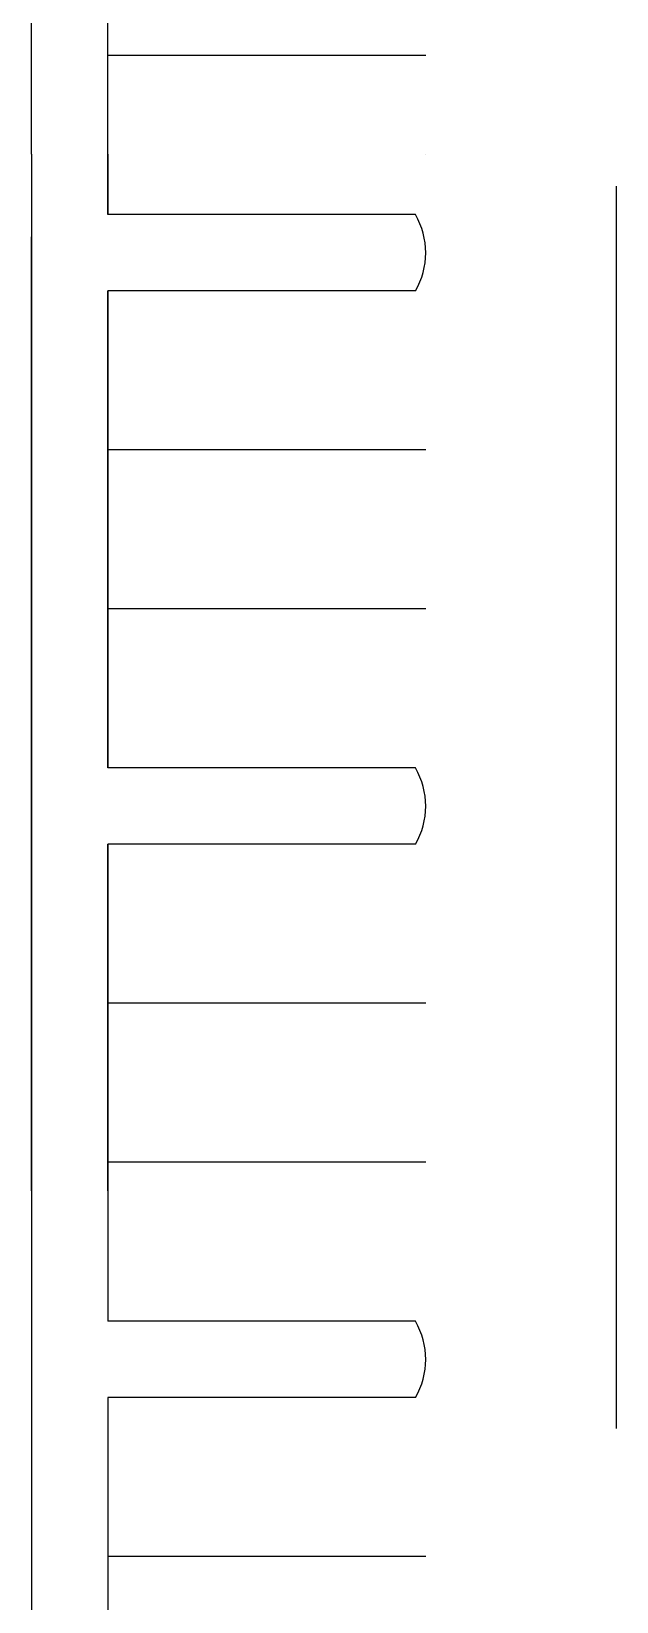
# Model space of a CAD drawing. Header units: millimetres. Extents: x 2508 to 2607, y 837 to 997.
# Drawn here: x 2512.52 to 2521.72, y 946.24 to 970.93 of the extents above; entities that cross this region are included whole.
import ezdxf

# ---------------------------------------------------------------- set-up
doc = ezdxf.new("R2010")
doc.units = ezdxf.units.MM

msp = doc.modelspace()

# ---------------------------------------------------------------- linework, layer by layer
for p, q in [((2512.518, 969), (2512.518, 971.5)), ((2513.718, 969), (2513.718, 971.5)), ((2518.719, 970.55), (2513.719, 970.55)), ((2512.519, 969), (2512.519, 961.5)), ((2513.719, 968.05), (2513.719, 969)), ((2513.719, 969), (2513.719, 968.05)), ((2518.719, 969), (2518.719, 969)), ((2521.719, 948.962), (2521.719, 968.5)), ((2518.555, 968.05), (2513.719, 968.05)), ((2512.519, 952.7), (2512.519, 967.7)), ((2513.719, 966.5), (2513.719, 966.85)), ((2513.719, 966.85), (2513.719, 961.5)), ((2513.719, 959.35), (2513.719, 966.85)), ((2518.555, 966.85), (2513.719, 966.85)), ((2518.719, 964.35), (2513.719, 964.35)), ((2513.719, 961.5), (2513.719, 964)), ((2518.719, 961.85), (2513.719, 961.85)), ((2512.519, 961.5), (2512.519, 951.5)), ((2513.719, 961.5), (2513.719, 959.35)), ((2513.719, 959.35), (2513.719, 960.2)), ((2518.555, 959.35), (2513.719, 959.35)), ((2513.719, 958.15), (2513.719, 951.5)), ((2513.719, 952.7), (2513.719, 958.15)), ((2513.719, 952.7), (2513.719, 958.15)), ((2518.555, 958.15), (2513.719, 958.15)), ((2518.719, 955.65), (2513.719, 955.65)), ((2518.719, 953.15), (2513.719, 953.15)), ((2512.519, 951.5), (2512.519, 949)), ((2513.719, 951.5), (2513.719, 950.65)), ((2518.555, 950.65), (2513.719, 950.65)), ((2513.719, 949.45), (2513.719, 949)), ((2518.555, 949.45), (2513.719, 949.45)), ((2512.519, 949), (2512.519, 944)), ((2513.719, 949), (2513.719, 944.45)), ((2518.719, 946.95), (2513.719, 946.95))]:
    msp.add_line(p, q)
for centre in [(2517.539, 967.45), (2517.539, 958.75), (2517.539, 950.05)]:
    msp.add_arc(centre, 1.18, 329.4237, 30.5763)

doc.saveas('drawing.dxf')
